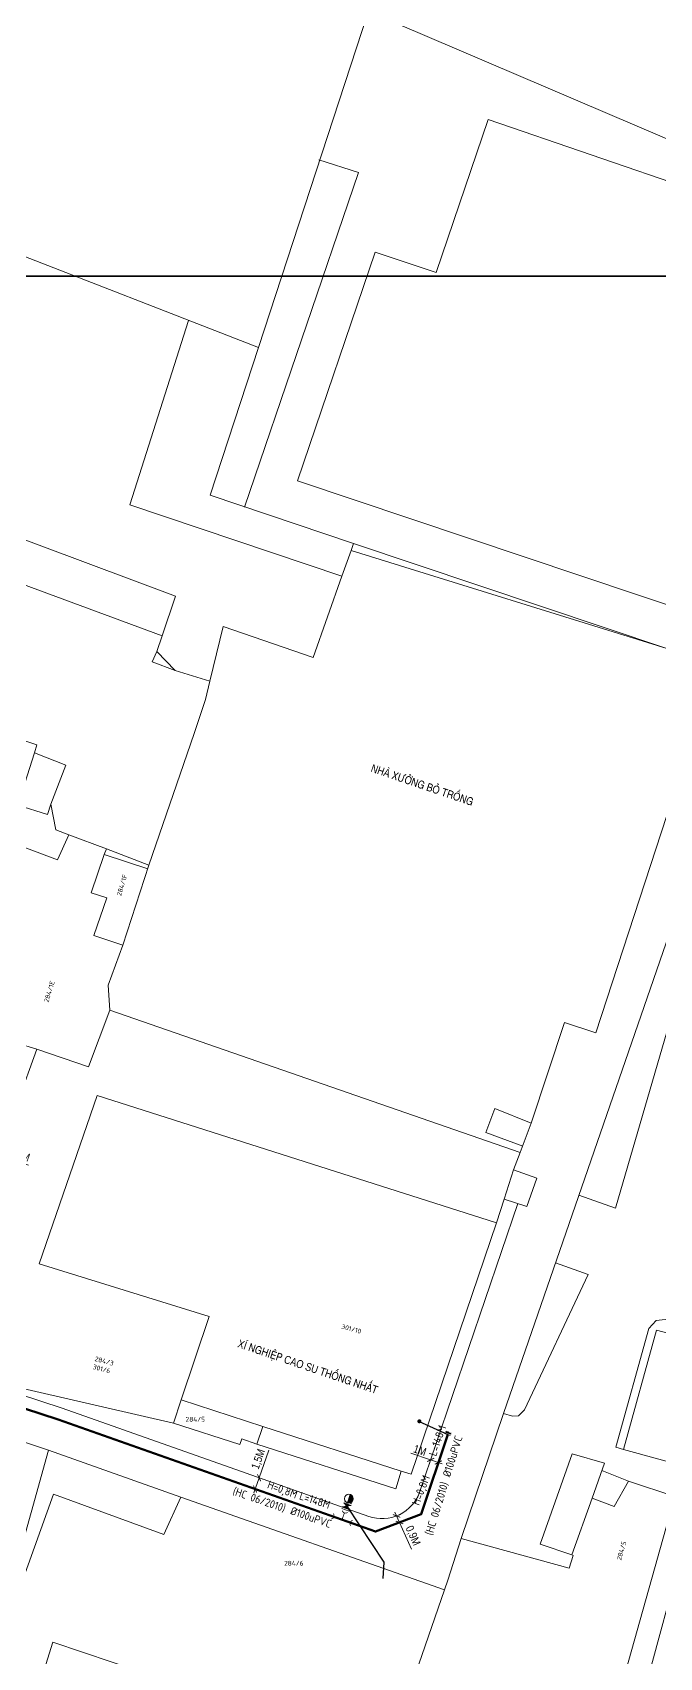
# Model space of a CAD drawing. Header units: inches. Extents: x 595615 to 1194060, y 1190840 to 2385448.
# Drawn here: x 596385.6 to 596464, y 1191468 to 1191671.1 of the extents above; entities that cross this region are included whole.
import ezdxf
from ezdxf.enums import TextEntityAlignment as Align

# ---------------------------------------------------------------- set-up
doc = ezdxf.new("R2010")
doc.units = ezdxf.units.IN
doc.header["$MEASUREMENT"] = 0
doc.layers.get('Defpoints').update_dxf_attribs({"color": 1})
for name, color, linetype, lineweight in [('Chitiet', 4, 'Continuous', 9), ('DN 100 uPVC', 4, 'Continuous', 50), ('DN 25 PE', 40, 'Continuous', 30), ('DOSAU', 2, 'Continuous', 20), ('DUONG CACH LE', 112, 'Continuous', 5), ('NAM-CDAI', 220, 'Continuous', 25), ('Nen_HTHANH-TP', 9, 'Continuous', 0), ('Nen_SN-HTHANH-TP_new', 7, 'Continuous', 0), ('Nen_SN_HTHANH_old', 9, 'Continuous', 0), ('TEXT PIPE', 3, 'Continuous', 25), ('Text_DiaDanh', 9, 'Continuous', 0), ('TLK 15', 220, 'Continuous', 20), ('Trucuuhoa', 1, 'Continuous', 15), ('VAN', 7, 'Continuous', 20)]:
    doc.layers.add(name, color=color, linetype=linetype, lineweight=lineweight)
doc.layers.add('ki hieu van', color=170, linetype='Continuous')
doc.styles.add('Dia Danh', font='VHELVCN_0.TTF', dxfattribs={"height": 1})
doc.styles.add('Sonha_QTB', font='isocp.shx', dxfattribs={"height": 0.6, "bigfont": 'bigfont.shx'})
doc.styles.add('text', font='isocp2.shx')
doc.styles.add('VNI-HC', font='VHELVCN_0.TTF')
doc.dimstyles.new('DUONG KICH THUOC', dxfattribs={"dimtxt": 1, "dimasz": 0.7, "dimexe": 0.5, "dimexo": 0.3, "dimgap": 0.2, "dimtad": 1, "dimzin": 0, "dimdsep": 46, "dimtxsty": 'VNI-HC', "dimblk": 'ARCHTICK', "dimcen": 0.09, "dimdle": 0.5, "dimclrd": 256, "dimclre": 256, "dimclrt": 256, "dimadec": 0, "dimazin": 0, "dimtfac": 1, "dimtofl": 0, "dimtmove": 0, "dimatfit": 3, "dimfxl": 1, "dimtolj": 1, "dimtzin": 0, "dimlwd": -1, "dimlwe": -1, "dimarcsym": 0})

# ---------------------------------------------------------------- blocks, each defined once
blk = doc.blocks.new('_ArchTick')
at = {"color": 0, "linetype": 'ByBlock', "const_width": 0.15}
blk.add_lwpolyline([(-0.5, -0.5), (0.5, 0.5)], dxfattribs=at)
blk = doc.blocks.new('*D177')
at = {"layer": 'Defpoints', "color": 0}
for p in [(596431.08, 1191485.71), (596431.45, 1191484.89), (596431.45, 1191484.89)]:
    blk.add_point(p, dxfattribs=at)
at = {"layer": 'DUONG CACH LE'}
for p, q in [((596430.88, 1191486.17), (596431.45, 1191484.89)), ((596431.36, 1191485.83), (596431.54, 1191485.91)), ((596431.45, 1191484.89), (596432.96, 1191481.54)), ((596431.73, 1191485.01), (596431.91, 1191485.09))]:
    blk.add_line(p, q, dxfattribs=at)
at = {"layer": 'DUONG CACH LE', "xscale": 0.7, "yscale": 0.7, "zscale": 0.7}
for p, rotation in [((596431.08, 1191485.71), 114.2429311632878), ((596431.45, 1191484.89), 294.2429311632878)]:
    blk.add_blockref('_ArchTick', p, dxfattribs=dict(at, rotation=rotation))
at = {"layer": 'DUONG CACH LE', "insert": (596433.08, 1191483.22), "char_height": 1, "attachment_point": 5, "rotation": 294.2429, "style": 'VNI-HC'}
blk.add_mtext('\\A1;0,9M', dxfattribs=at)
blk = doc.blocks.new('BIT')
at = {"layer": 'Chitiet', "ltscale": 100}
for p, q in [((0.35, 0), (-0.35, 0)), ((-0.3, -0.16), (-0.35, -0.21)), ((0.35, -0.16), (-0.35, -0.16)), ((-0.18, -0.16), (-0.34, -0.33)), ((-0.06, -0.16), (-0.22, -0.33)), ((0.07, -0.16), (-0.09, -0.33)), ((0.19, -0.16), (0.03, -0.33)), ((0.32, -0.16), (0.15, -0.33)), ((0.35, -0.25), (0.28, -0.33))]:
    blk.add_line(p, q, dxfattribs=at)
blk = doc.blocks.new('*D178')
at = {"layer": 'Defpoints', "color": 0}
for p in [(596380.24, 1191531.29), (596380.24, 1191531.29), (596381.33, 1191530.89)]:
    blk.add_point(p, dxfattribs=at)
at = {"layer": 'DUONG CACH LE'}
for p, q in [((596381.43, 1191531.17), (596381.5, 1191531.36)), ((596380.13, 1191531), (596380.07, 1191530.82)), ((596380.24, 1191531.29), (596381.8, 1191530.72)), ((596381.33, 1191530.89), (596385.06, 1191529.54))]:
    blk.add_line(p, q, dxfattribs=at)
at = {"layer": 'DUONG CACH LE', "xscale": 0.7, "yscale": 0.7, "zscale": 0.7}
for p, rotation in [((596380.24, 1191531.29), 160.125897568945), ((596381.33, 1191530.89), 340.1258975689449)]:
    blk.add_blockref('_ArchTick', p, dxfattribs=dict(at, rotation=rotation))
at = {"layer": 'DUONG CACH LE', "insert": (596383.96, 1191530.79), "char_height": 1, "attachment_point": 5, "rotation": 340.1259, "style": 'VNI-HC'}
blk.add_mtext('\\A1;1,2M', dxfattribs=at)
blk = doc.blocks.new('*D180')
at = {"layer": 'Defpoints', "color": 0}
for p in [(596435.34, 1191492.72), (596435.34, 1191492.72), (596436.31, 1191492.39)]:
    blk.add_point(p, dxfattribs=at)
at = {"layer": 'DUONG CACH LE'}
for p, q in [((596435.34, 1191492.72), (596432.87, 1191493.56)), ((596435.24, 1191492.43), (596435.18, 1191492.24)), ((596436.79, 1191492.22), (596435.34, 1191492.72)), ((596436.22, 1191492.1), (596436.15, 1191491.91))]:
    blk.add_line(p, q, dxfattribs=at)
at = {"layer": 'DUONG CACH LE', "xscale": 0.7, "yscale": 0.7, "zscale": 0.7}
for p, rotation in [((596435.34, 1191492.72), 161.218497712366), ((596436.31, 1191492.39), 341.218497712366)]:
    blk.add_blockref('_ArchTick', p, dxfattribs=dict(at, rotation=rotation))
at = {"layer": 'DUONG CACH LE', "insert": (596434, 1191493.91), "char_height": 1, "attachment_point": 5, "rotation": 341.2185, "style": 'VNI-HC'}
blk.add_mtext('\\A1;1M', dxfattribs=at)
blk = doc.blocks.new('*D183')
at = {"layer": 'Defpoints', "color": 0}
for p in [(596413.39, 1191489.07), (596413.89, 1191490.49), (596413.89, 1191490.49)]:
    blk.add_point(p, dxfattribs=at)
at = {"layer": 'DUONG CACH LE'}
for p, q in [((596413.89, 1191490.49), (596415.1, 1191493.91)), ((596413.22, 1191488.6), (596413.89, 1191490.49)), ((596413.67, 1191488.97), (596413.86, 1191488.91)), ((596414.17, 1191490.39), (596414.36, 1191490.32))]:
    blk.add_line(p, q, dxfattribs=at)
at = {"layer": 'DUONG CACH LE', "xscale": 0.7, "yscale": 0.7, "zscale": 0.7}
for p, rotation in [((596413.89, 1191490.49), 70.56353615256408), ((596413.39, 1191489.07), 250.563536152564)]:
    blk.add_blockref('_ArchTick', p, dxfattribs=dict(at, rotation=rotation))
at = {"layer": 'DUONG CACH LE', "insert": (596413.86, 1191492.79), "char_height": 1, "attachment_point": 5, "rotation": 70.5635, "style": 'VNI-HC'}
blk.add_mtext('\\A1;1,5M', dxfattribs=at)
blk = doc.blocks.new('VAN')
at = {"layer": 'VAN'}
h = blk.add_hatch(color=256, dxfattribs=at)
h.paths.add_polyline_path([(0.21, -0.5), (0.49, 0), (0.21, 0.5)])
h.paths.add_polyline_path([(0.77, 0.5), (0.49, 0), (0.77, -0.5)])
at = {"layer": 'VAN', "ltscale": 100}
for p, q in [((0, 0.5), (0, -0.5)), ((0.77, -0.5), (0.21, 0.5)), ((0.21, -0.5), (0.77, 0.5)), ((0.21, 0.5), (0.21, -0.5)), ((0.77, 0.5), (0.77, -0.5)), ((0.98, 0.5), (0.98, -0.5))]:
    blk.add_line(p, q, dxfattribs=at)
blk = doc.blocks.new('TE+VAN')
at = {"layer": 'Chitiet', "ltscale": 100, "const_width": 0.1}
for points in [[(-0.35, 1.28, 0.571257), (0.35, 1.28)], [(1.1, 0.35, 0.571257), (1.1, -0.35)], [(0.35, -1.28, 0.571257), (-0.35, -1.28)]]:
    blk.add_lwpolyline(points, format="xyb", dxfattribs=at)
for points in [[(0, -1.08), (0, 1.08)], [(0.9, 0), (0, 0)]]:
    blk.add_lwpolyline(points, dxfattribs=at)
at = {"layer": 'VAN'}
blk.add_blockref('VAN', (1.3, 0), dxfattribs=at)
blk = doc.blocks.new('Trucuuhoa100')
at = {"layer": 'Trucuuhoa', "linetype": 'Continuous'}
blk.add_hatch(color=256, dxfattribs=at).paths.add_polyline_path([(0.55, 0, 0.414373), (0, 0.55, 0.414055), (-0.55, 0)])
blk.add_line((-0.55, 0), (0.55, 0), dxfattribs=at)
at = {"layer": 'Trucuuhoa', "linetype": 'Continuous', "flags": 128}
blk.add_lwpolyline([(0.55, -0.02), (0.89, -0.02)], dxfattribs=at)
at = {"layer": 'Trucuuhoa', "linetype": 'Continuous'}
blk.add_circle((0, 0), 0.551, dxfattribs=at)
blk = doc.blocks.new('TLK 15')
at = {"layer": 'TLK 15', "linetype": 'Continuous', "const_width": 0.25}
blk.add_lwpolyline([(-0.125, 0, 1), (0.125, 0, 1)], format="xyb", close=True, dxfattribs=at)

msp = doc.modelspace()

# ---------------------------------------------------------------- linework, layer by layer
at = {"layer": 'Defpoints'}
for points in [[(597361.233, 1191640.651), (597361.233, 1192441.604), (596228.852, 1192441.604), (596228.852, 1191640.651)], [(597361.233, 1190839.699), (597361.233, 1191640.651), (596228.852, 1191640.651), (596228.852, 1190839.699)]]:
    msp.add_lwpolyline(points, close=True, dxfattribs=at)
at = {"layer": 'DN 100 uPVC'}
msp.add_lwpolyline([(596299.068, 1191516.499), (596332.286, 1191509.499), (596350.219, 1191507.457), (596369.753, 1191503.963), (596388.786, 1191497.754), (596428.462, 1191483.757), (596434.172, 1191485.918), (596437.474, 1191495.886)], dxfattribs=at)
at = {"layer": 'DN 25 PE'}
msp.add_line((596433.814, 1191497.537), (596437.474, 1191495.886), dxfattribs=at)
at = {"layer": 'Nen_HTHANH-TP', "linetype": 'Continuous'}
for p, q in [((596413.819, 1191631.747), (596427.495, 1191673.538)), ((596493.808, 1191645.472), (596431.486, 1191672.072)), ((596442.536, 1191660.23), (596436.041, 1191641.125)), ((596442.536, 1191660.23), (596486.318, 1191645.186)), ((596412.085, 1191611.786), (596426.331, 1191653.607)), ((596426.331, 1191653.607), (596421.38, 1191655.203)), ((596379.808, 1191644.98), (596413.819, 1191631.747)), ((596418.702, 1191615.091), (596428.409, 1191643.649)), ((596436.041, 1191641.125), (596428.409, 1191643.649)), ((596397.734, 1191612.084), (596405.076, 1191635.11)), ((596413.819, 1191631.747), (596407.783, 1191613.292)), ((596403.464, 1191600.679), (596343.466, 1191623.001)), ((596470.196, 1191597.793), (596418.702, 1191615.091)), ((596425.688, 1191607.237), (596407.783, 1191613.292)), ((596397.734, 1191612.084), (596424.242, 1191603.166)), ((596425.688, 1191607.237), (596425.419, 1191606.387)), ((596464.869, 1191594.118), (596425.688, 1191607.237)), ((596401.788, 1191595.688), (596374.449, 1191605.806)), ((596424.242, 1191603.166), (596425.419, 1191606.387)), ((596425.419, 1191606.387), (596464.869, 1191594.118)), ((596424.242, 1191603.166), (596420.67, 1191593.003)), ((596401.788, 1191595.688), (596403.464, 1191600.679)), ((596409.407, 1191596.864), (596407.752, 1191590.052)), ((596420.67, 1191593.003), (596409.407, 1191596.864)), ((596401.788, 1191595.688), (596401.129, 1191593.757)), ((596401.129, 1191593.757), (596400.52, 1191592.457)), ((596400.52, 1191592.457), (596403.411, 1191591.379)), ((596401.129, 1191593.757), (596403.411, 1191591.379)), ((596403.411, 1191591.379), (596407.752, 1191590.052)), ((596407.752, 1191590.052), (596407.204, 1191587.732)), ((596407.204, 1191587.732), (596405.798, 1191583.491)), ((596456.008, 1191546.071), (596469.474, 1191587.442)), ((596386.129, 1191582.075), (596376.776, 1191585.187)), ((596444.466, 1191498.512), (596474.476, 1191585.436)), ((596405.798, 1191583.491), (596400.131, 1191567.056)), ((596383.725, 1191574.533), (596385.839, 1191581.065)), ((596386.129, 1191582.075), (596385.839, 1191581.065)), ((596385.839, 1191581.065), (596389.731, 1191579.538)), ((596389.731, 1191579.538), (596387.855, 1191574.676)), ((596383.725, 1191574.533), (596387.426, 1191573.396)), ((596387.426, 1191573.396), (596387.855, 1191574.676)), ((596388.497, 1191571.467), (596387.855, 1191574.676)), ((596382.258, 1191570.112), (596388.68, 1191567.717)), ((596388.497, 1191571.467), (596390.108, 1191570.828)), ((596388.68, 1191567.717), (596390.108, 1191570.828)), ((596390.108, 1191570.828), (596394.809, 1191569.102)), ((596394.54, 1191568.362), (596392.924, 1191563.58)), ((596394.809, 1191569.102), (596394.54, 1191568.362)), ((596394.54, 1191568.362), (596399.971, 1191566.576)), ((596394.809, 1191569.102), (596400.131, 1191567.056)), ((596471.409, 1191568.724), (596458.465, 1191524.173)), ((596400.131, 1191567.056), (596396.849, 1191557.054)), ((596392.924, 1191563.58), (596394.844, 1191562.972)), ((596394.844, 1191562.972), (596393.258, 1191558.271)), ((596393.258, 1191558.271), (596396.849, 1191557.054)), ((596396.849, 1191557.054), (596395.023, 1191552.032)), ((596395.023, 1191552.032), (596395.255, 1191548.912)), ((596395.255, 1191548.912), (596392.551, 1191541.83)), ((596446.55, 1191531.114), (596395.255, 1191548.912)), ((596447.927, 1191534.815), (596452.067, 1191547.398)), ((596452.067, 1191547.398), (596456.008, 1191546.071)), ((596386.119, 1191544.035), (596381.33, 1191530.891)), ((596383.649, 1191544.783), (596386.119, 1191544.035)), ((596392.551, 1191541.83), (596386.119, 1191544.035)), ((596386.421, 1191517.225), (596393.634, 1191538.271)), ((596393.634, 1191538.271), (596443.557, 1191522.331)), ((596443.365, 1191536.641), (596442.258, 1191533.62)), ((596447.927, 1191534.815), (596443.365, 1191536.641)), ((596442.258, 1191533.62), (596446.849, 1191531.914)), ((596446.55, 1191531.114), (596447.927, 1191534.815)), ((596445.712, 1191528.953), (596446.55, 1191531.114)), ((596445.712, 1191528.953), (596444.524, 1191525.292)), ((596445.712, 1191528.953), (596448.622, 1191527.935)), ((596448.622, 1191527.935), (596447.355, 1191524.374)), ((596443.557, 1191522.331), (596444.524, 1191525.292)), ((596447.355, 1191524.374), (596444.524, 1191525.292)), ((596458.465, 1191524.173), (596453.884, 1191525.79)), ((596433.992, 1191488.755), (596446.23, 1191524.739)), ((596432.89, 1191490.926), (596443.557, 1191522.331)), ((596386.421, 1191517.225), (596407.656, 1191510.642)), ((596455.042, 1191515.891), (596450.961, 1191517.327)), ((596447.066, 1191498.974), (596455.042, 1191515.891)), ((596407.656, 1191510.642), (596404.175, 1191500.199)), ((596458.509, 1191494.293), (596462.638, 1191509.127)), ((596462.638, 1191509.127), (596463.527, 1191510.127)), ((596463.527, 1191510.127), (596465.417, 1191510.359)), ((596459.45, 1191493.994), (596463.578, 1191508.947)), ((596463.578, 1191508.947), (596497.585, 1191499.585)), ((596389.268, 1191499.174), (596369.677, 1191505.565)), ((596378.692, 1191502.939), (596403.197, 1191497.309)), ((596387.56, 1191493.946), (596368.475, 1191500.181)), ((596389.268, 1191499.174), (596427.595, 1191485.65)), ((596403.197, 1191497.309), (596404.175, 1191500.199)), ((596404.175, 1191500.199), (596414.357, 1191496.898)), ((596446.326, 1191498.223), (596447.066, 1191498.974)), ((596411.489, 1191494.655), (596403.197, 1191497.309)), ((596413.629, 1191494.667), (596414.357, 1191496.898)), ((596414.357, 1191496.898), (596431.652, 1191491.292)), ((596444.466, 1191498.512), (596439.169, 1191482.878)), ((596444.466, 1191498.512), (596445.576, 1191498.173)), ((596445.576, 1191498.173), (596446.326, 1191498.223)), ((596411.759, 1191495.336), (596411.489, 1191494.655)), ((596413.629, 1191494.667), (596411.759, 1191495.336)), ((596380.391, 1191468.19), (596387.56, 1191493.946)), ((596387.56, 1191493.946), (596404.115, 1191488.039)), ((596430.984, 1191489.111), (596413.629, 1191494.667)), ((596449.049, 1191482.196), (596453.05, 1191493.479)), ((596453.05, 1191493.479), (596457.081, 1191492.302)), ((596459.45, 1191493.994), (596458.509, 1191494.293)), ((596493.537, 1191484.682), (596459.45, 1191493.994)), ((596431.652, 1191491.292), (596430.984, 1191489.111)), ((596431.652, 1191491.292), (596432.902, 1191490.923)), ((596457.081, 1191492.302), (596455.515, 1191487.931)), ((596460.093, 1191490.075), (596456.752, 1191491.382)), ((596458.295, 1191486.903), (596460.093, 1191490.075)), ((596460.093, 1191490.075), (596465.874, 1191488.139)), ((596380.891, 1191468.121), (596388.194, 1191488.437)), ((596388.194, 1191488.437), (596401.998, 1191483.398)), ((596401.998, 1191483.398), (596404.115, 1191488.039)), ((596404.115, 1191488.039), (596437.074, 1191476.486)), ((596452.383, 1191440.218), (596465.874, 1191488.139)), ((596452.99, 1191480.839), (596455.515, 1191487.931)), ((596455.515, 1191487.931), (596458.295, 1191486.903)), ((596437.503, 1191477.686), (596439.169, 1191482.878)), ((596439.169, 1191482.878), (596452.662, 1191479.169)), ((596452.99, 1191480.839), (596449.049, 1191482.196)), ((596452.662, 1191479.169), (596453.18, 1191480.759)), ((596453.18, 1191480.759), (596452.99, 1191480.839)), ((596458.584, 1191451.093), (596467.009, 1191481.91)), ((596437.503, 1191477.686), (596437.074, 1191476.486)), ((596437.074, 1191476.486), (596429.053, 1191453.29)), ((596387.012, 1191466.466), (596388.109, 1191469.936)), ((596388.109, 1191469.936), (596410.295, 1191462.484))]:
    msp.add_line(p, q, dxfattribs=at)
msp.add_arc((596429.259, 1191490.365), 5, 250.56354, 341.2185, dxfattribs=at)

# ---------------------------------------------------------------- block references
at = {"layer": 'Chitiet'}
for name, p, rotation in [('BIT', (596437.474, 1191495.886), 158.6980776211312), ('TE+VAN', (596424.263, 1191485.238), 70.48506243140841)]:
    msp.add_blockref(name, p, dxfattribs=dict(at, rotation=rotation))
at = {"layer": 'TLK 15', "rotation": 359.9999999934133}
msp.add_blockref('TLK 15', (596433.939, 1191497.537), dxfattribs=at)
at = {"layer": 'TLK 15'}
msp.add_blockref('TLK 15', (596433.939, 1191497.537), dxfattribs=at)
at = {"layer": 'Trucuuhoa', "rotation": 251.4026843408271}
msp.add_blockref('Trucuuhoa100', (596425.122, 1191487.865), dxfattribs=at)

# ---------------------------------------------------------------- texts
at = {"layer": 'DOSAU', "style": 'text'}
for rotation, p in [(68.89972, (596433.892, 1191486.942)), (339.4788, (596414.84, 1191489.213))]:
    msp.add_text('H=0,8M', height=1, rotation=rotation, dxfattribs=at).set_placement(p)
at = {"layer": 'NAM-CDAI', "style": 'text'}
for s, rotation, p in [('L=148M', 71.2089, (596436.028, 1191493.096)), ('(HC 06/2010)', 340.94642, (596410.514, 1191488.395)), ('L=148M', 341.78799, (596418.844, 1191487.806)), ('(HC 06/2010)', 72.86765, (596435.567, 1191483.204))]:
    msp.add_text(s, height=1, rotation=rotation, dxfattribs=at).set_placement(p)
at = {"layer": 'Nen_SN-HTHANH-TP_new', "style": 'Sonha_QTB'}
for s, rotation, p in [('284/1F', 72.92221, (596396.758, 1191564.55)), ('284/1E', 72.92221, (596387.68, 1191551.253)), ('284/3', 344.8574, (596394.533, 1191505.07)), ('284/5', 0.04623, (596405.921, 1191497.796)), ('284/5', 73.77228, (596459.205, 1191481.37)), ('284/6', 0.04623, (596418.239, 1191479.801))]:
    msp.add_text(s, height=0.6, rotation=rotation, dxfattribs=at).set_placement(p, align=Align.MIDDLE)
at = {"layer": 'Nen_SN_HTHANH_old', "style": 'Sonha_QTB'}
for s, p in [('301/10', (596425.435, 1191509.079)), ('301/6', (596394.214, 1191504.085))]:
    msp.add_text(s, height=0.6, rotation=344.8574, dxfattribs=at).set_placement(p, align=Align.MIDDLE)
at = {"layer": 'TEXT PIPE', "style": 'text'}
for rotation, p in [(72.53253, (596437.769, 1191490.485)), (340.6113, (596417.717, 1191485.95))]:
    msp.add_text('%%c100uPVC', height=1, rotation=rotation, dxfattribs=at).set_placement(p)
at = {"layer": 'Text_DiaDanh', "linetype": 'Continuous', "style": 'Dia Danh'}
for s, p in [('NHAØ XÖÔÛNG BOÛ TROÁNG', (596434.369, 1191577.273)), ('XÍ NGHIEÄP CAO SU THOÁNG NHAÁT', (596420.026, 1191504.456))]:
    msp.add_text(s, height=1, rotation=341.28293, dxfattribs=at).set_placement(p, align=Align.MIDDLE)

# ---------------------------------------------------------------- dimensions: what is measured, and where the dimension line sits
at = {"layer": 'DUONG CACH LE'}
dim = msp.add_linear_dim(base=(596380.235, 1191531.287), p1=(596381.33, 1191530.891), p2=(596380.235, 1191531.287), angle=160.1259, text='1,2M', dimstyle='DUONG KICH THUOC', override={"dimpost": 'M'}, dxfattribs=at)
dim.commit()
dim.dimension.update_dxf_attribs({"geometry": '*D178', "text_midpoint": (596383.685, 1191530.04), "dimtype": 161})
for p1, p2, text, picture, middle in [((596436.314, 1191492.386), (596435.34, 1191492.717), '1M', '*D180', (596433.997, 1191493.913)), ((596413.39, 1191489.074), (596413.889, 1191490.486), '1,5M', '*D183', (596413.858, 1191492.795)), ((596431.083, 1191485.709), (596431.453, 1191484.889), '0,9M', '*D177', (596433.077, 1191483.224))]:
    dim = msp.add_aligned_dim(p1=p1, p2=p2, distance=0, text=text, dimstyle='DUONG KICH THUOC', override={"dimpost": 'M'}, dxfattribs=at)
    dim.commit()
    dim.dimension.update_dxf_attribs({"geometry": picture, "text_midpoint": middle})

# ---------------------------------------------------------------- leaders
at = {"layer": 'ki hieu van'}
msp.add_leader([(596424.862, 1191486.93), (596429.475, 1191479.93), (596429.367, 1191477.888)], dimstyle='DUONG KICH THUOC', override={"dimgap": 0.2, "dimtad": 0}, dxfattribs=at)

doc.saveas('drawing.dxf')
